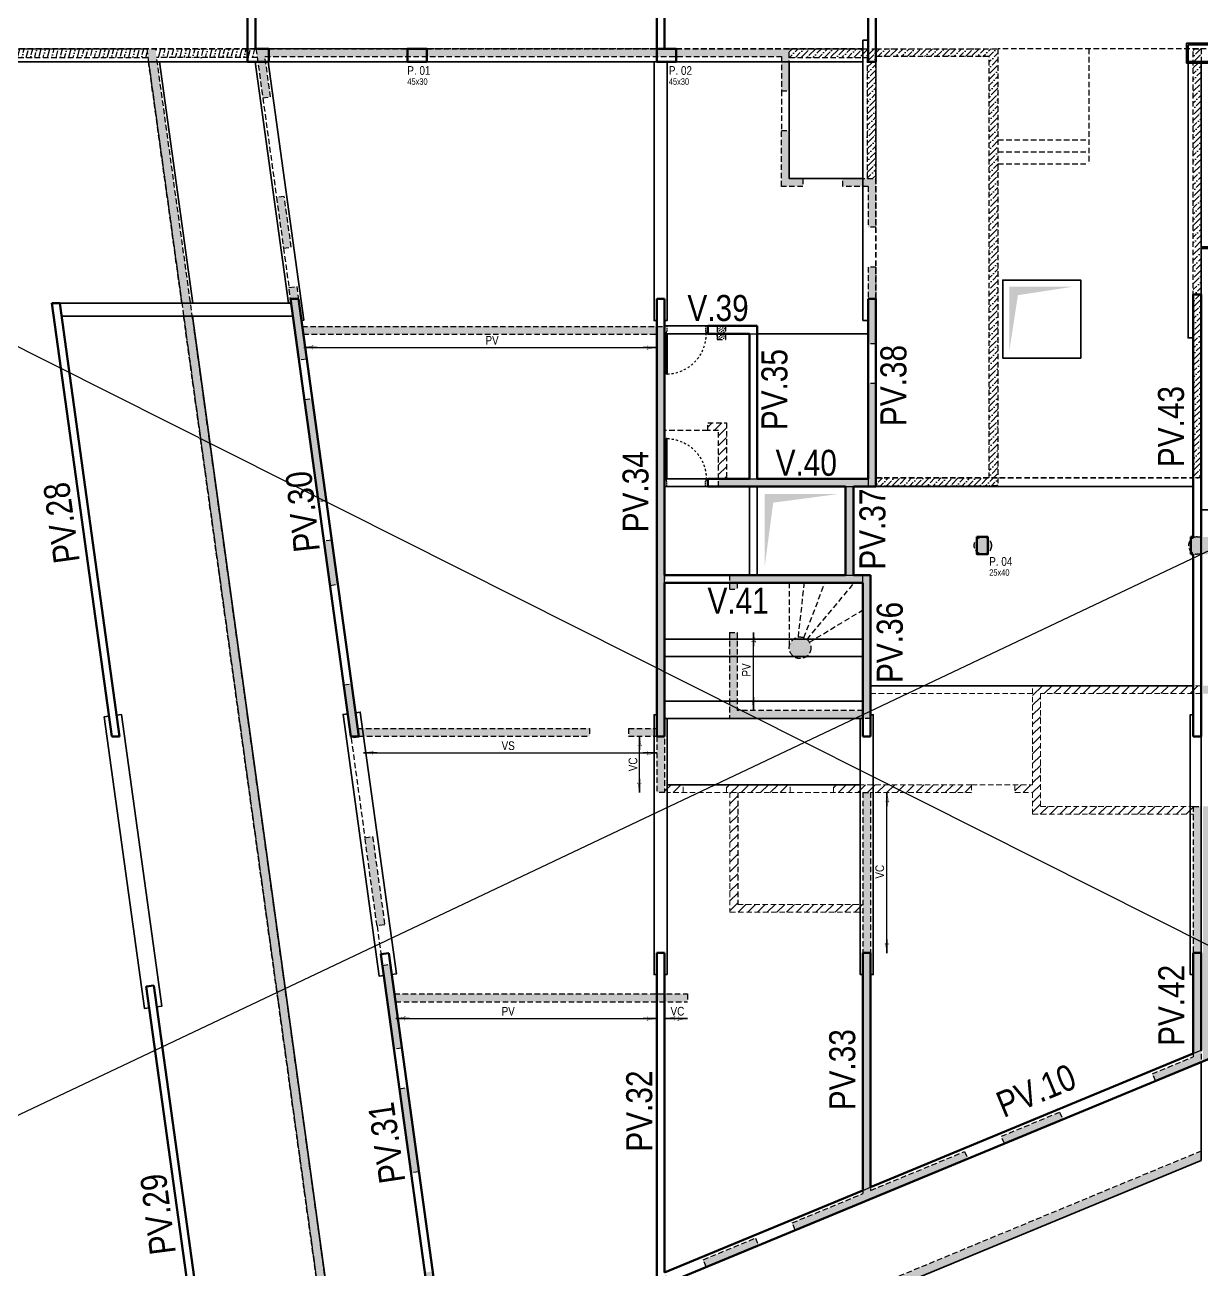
# Model space of a CAD drawing. Extents: x -10329 to 23244, y -15032 to -6928.
# Drawn here: x -4611 to -1895, y -11726 to -8854 of the extents above; entities that cross this region are included whole.
import ezdxf
from ezdxf.enums import TextEntityAlignment as Align

# ---------------------------------------------------------------- set-up
doc = ezdxf.new("R2010")
doc.units = 0
for name, pattern in [('CACHE2', [4.7625, 3.175, -1.5875]), ('CACHEX2', [19.05, 12.7, -6.35]), ('CT-CACHE(x1)', [0.1, 0.05, -0.05])]:
    doc.linetypes.add(name, pattern=pattern)
doc.layers.get('Defpoints').update_dxf_attribs({"color": 53})
for name, color, linetype in [('PYC - Portes', 101, 'CACHE2'), ('PYC_Charges', 3, 'Continuous'), ('PYC_HOZ_BET_VU', 252, 'Continuous'), ('PYC_Linteaux béton', 151, 'Continuous'), ('PYC_Poteaux', 1, 'Continuous')]:
    doc.layers.add(name, color=color, linetype=linetype)
for name, color, linetype, lineweight in [('PYC_Béton vu', 60, 'Continuous', 35), ('PYC_Impact niveau supérieur', 251, 'CACHEX2', 25), ('PYC_Ombrage trémie', 7, 'Continuous', 18), ('PYC_Poteaux - Repère', 233, 'Continuous', 35), ('PYC_Poutres', 102, 'Continuous', 35), ('PYC_Voiles béton armé', 6, 'Continuous', 50), ('PYC_Voiles béton armé - Repère', 233, 'Continuous', 35)]:
    doc.layers.add(name, color=color, linetype=linetype, lineweight=lineweight)
doc.styles.add('EPAIS', font='TAHOMA.TTF')
doc.styles.add('PYC_Texte_Reperage', font='ARIALN.TTF')
doc.styles.add('PYC_Texte_Section', font='ARIALN.TTF')
doc.styles.get("Standard").update_dxf_attribs({"font": 'ARIAL.TTF'})
doc.linetypes.add('RBx0.50', pattern='A,0.25,-0.025,["V",Standard,S=0.05,R=0,X=-0.025,Y=-0.05],-0.05,["V",Standard,S=0.05,R=180,X=0.025,Y=0.05],-0.025', length=0.35)
doc.dimstyles.new('REPERAGE VOILES', dxfattribs={"dimscale": 0.75, "dimtxt": 0.25, "dimasz": 0.06, "dimexe": 0.1, "dimexo": 0.05, "dimgap": 0.05, "dimtad": 1, "dimdec": 1, "dimlfac": 100, "dimrnd": 0.5, "dimzin": 12, "dimdsep": 46, "dimtxsty": 'EPAIS', "dimblk": 'repere', "dimcen": 0.09, "dimse1": 1, "dimse2": 1, "dimclrd": 256, "dimclre": 256, "dimclrt": 256, "dimadec": 0, "dimazin": 0, "dimtfac": 1, "dimtdec": 1, "dimtmove": 1, "dimatfit": 0, "dimldrblk": 'repere', "dimfxl": 1, "dimtolj": 1, "dimtzin": 0, "dimarcsym": 0})
pattern_1 = [(45, (-4032.7195, -8917.559), (5.051394, 18.52178), [23.8125, -4.7625, 0, -4.7625])]
pattern_2 = [(75, (-4032.7195, -8917.559), (-4.886254, 18.566028), [23.8125, -4.7625, 0, -4.7625])]
pattern_3 = [(45, (-4032.72, -8917.559), (-11.22532, 11.22532), [])]
pattern_4 = [(43, (-2717.7195, -9921.5586), (-1.506481, 5.1070806), [0, -4.7625])]

# ---------------------------------------------------------------- blocks, each defined once
blk = doc.blocks.new('*U41')
at = {"color": 0, "linetype": 'Continuous', "lineweight": 25}
blk.add_solid([(15, -185), (15, -15), (35, -35), (185, -15)], dxfattribs=at)
blk = doc.blocks.new('porte_20x90')
for p, q in [((0.02, 1), (0.2, 1)), ((0.02, 0), (0.2, 0))]:
    blk.add_line(p, q)
at = {"ltscale": 0.01}
for points in [[(0.2, 0.965), (0.2, 1), (0.02, 1), (0.02, 0.95), (0.165, 0.95), (0.165, 0.965), (0.2, 0.965)], [(0.2, 0.035), (0.2, 0), (0.02, 0), (0.02, 0.05), (0.165, 0.05), (0.165, 0.035), (0.2, 0.035)]]:
    blk.add_lwpolyline(points, dxfattribs=at)
blk.add_lwpolyline([(0.2, 0.065), (1.13, 0.065), (1.13, 0.035), (0.2, 0.035)], close=True)
at = {"linetype": 'CT-CACHE(x1)'}
blk.add_arc((0.2, 0.035), 0.93, 1.8486, 90, dxfattribs=at)
blk = doc.blocks.new('repere')
blk.add_lwpolyline([(0, 0), (-6.94, 0)])
blk.add_lwpolyline([(0, 0, 0, 0.2, 0), (-5.14, -0.93, 0, 0, 0)], format="xyseb")
at = {"const_width": 0.2}
blk.add_lwpolyline([(-4.62, -1.23), (-4.62, 1.09)], dxfattribs=at)
blk = doc.blocks.new('*D44')
at = {"layer": 'Defpoints', "color": 0, "transparency": 16777216}
for p in [(-3966.7, -9560.6), (-3151.7, -9560.6), (-3151.7, -9598.3)]:
    blk.add_point(p, dxfattribs=at)
at = {"layer": 'PYC_Voiles béton armé - Repère', "lineweight": -2, "transparency": 16777216}
blk.add_line((-3962.2, -9598.3), (-3156.2, -9598.3), dxfattribs=at)
at = {"layer": 'PYC_Voiles béton armé - Repère', "lineweight": -2, "transparency": 16777216, "xscale": 4.5, "yscale": 4.5, "zscale": 4.5, "rotation": 180}
blk.add_blockref('repere', (-3966.7, -9598.3), dxfattribs=at)
at = {"layer": 'PYC_Voiles béton armé - Repère', "lineweight": -2, "transparency": 16777216, "xscale": 4.5, "yscale": 4.5, "zscale": 4.5}
blk.add_blockref('repere', (-3151.7, -9598.3), dxfattribs=at)
at = {"layer": 'PYC_Voiles béton armé - Repère', "transparency": 16777216, "insert": (-3559.2, -9598.3), "char_height": 0.075, "attachment_point": 5, "style": 'EPAIS'}
blk.add_mtext('\\A1;PV', dxfattribs=at)
blk = doc.blocks.new('*D46')
at = {"layer": 'Defpoints', "color": 0, "transparency": 16777216}
for p in [(-3828.5, -10496.6), (-3151.7, -10496.6), (-3151.7, -10534.3)]:
    blk.add_point(p, dxfattribs=at)
at = {"layer": 'PYC_Voiles béton armé - Repère', "lineweight": -2, "transparency": 16777216}
blk.add_line((-3824, -10534.3), (-3156.2, -10534.3), dxfattribs=at)
at = {"layer": 'PYC_Voiles béton armé - Repère', "lineweight": -2, "transparency": 16777216, "xscale": 4.5, "yscale": 4.5, "zscale": 4.5, "rotation": 180}
blk.add_blockref('repere', (-3828.5, -10534.3), dxfattribs=at)
at = {"layer": 'PYC_Voiles béton armé - Repère', "lineweight": -2, "transparency": 16777216, "xscale": 4.5, "yscale": 4.5, "zscale": 4.5}
blk.add_blockref('repere', (-3151.7, -10534.3), dxfattribs=at)
at = {"layer": 'PYC_Voiles béton armé - Repère', "transparency": 16777216, "insert": (-3490.1, -10534.2), "char_height": 0.075, "attachment_point": 5, "style": 'EPAIS'}
blk.add_mtext('\\A1;PV', dxfattribs=at)
blk = doc.blocks.new('*D47')
at = {"layer": 'Defpoints', "color": 0, "transparency": 16777216}
for p in [(-3754, -11109.6), (-3151.7, -11109.6), (-3151.7, -11147.3)]:
    blk.add_point(p, dxfattribs=at)
at = {"layer": 'PYC_Voiles béton armé - Repère', "lineweight": -2, "transparency": 16777216}
blk.add_line((-3749.5, -11147.3), (-3156.2, -11147.3), dxfattribs=at)
at = {"layer": 'PYC_Voiles béton armé - Repère', "lineweight": -2, "transparency": 16777216, "xscale": 4.5, "yscale": 4.5, "zscale": 4.5, "rotation": 180}
blk.add_blockref('repere', (-3754, -11147.3), dxfattribs=at)
at = {"layer": 'PYC_Voiles béton armé - Repère', "lineweight": -2, "transparency": 16777216, "xscale": 4.5, "yscale": 4.5, "zscale": 4.5}
blk.add_blockref('repere', (-3151.7, -11147.3), dxfattribs=at)
at = {"layer": 'PYC_Voiles béton armé - Repère', "transparency": 16777216, "insert": (-3452.8, -11147.2), "char_height": 0.075, "attachment_point": 5, "style": 'EPAIS'}
blk.add_mtext('\\A1;PV', dxfattribs=at)
blk = doc.blocks.new('*D51')
at = {"layer": 'Defpoints', "color": 0, "transparency": 16777216}
for p in [(-3131.7, -11109.6), (-3080.7, -11109.6), (-3080.7, -11147.3)]:
    blk.add_point(p, dxfattribs=at)
at = {"layer": 'PYC_Voiles béton armé - Repère', "lineweight": -2, "transparency": 16777216}
blk.add_line((-3127.2, -11147.3), (-3085.2, -11147.3), dxfattribs=at)
at = {"layer": 'PYC_Voiles béton armé - Repère', "lineweight": -2, "transparency": 16777216, "xscale": 4.5, "yscale": 4.5, "zscale": 4.5, "rotation": 180}
blk.add_blockref('repere', (-3131.7, -11147.3), dxfattribs=at)
at = {"layer": 'PYC_Voiles béton armé - Repère', "lineweight": -2, "transparency": 16777216, "xscale": 4.5, "yscale": 4.5, "zscale": 4.5}
blk.add_blockref('repere', (-3080.7, -11147.3), dxfattribs=at)
at = {"layer": 'PYC_Voiles béton armé - Repère', "transparency": 16777216, "insert": (-3106.2, -11147.2), "char_height": 0.075, "attachment_point": 5, "style": 'EPAIS'}
blk.add_mtext('\\A1;PV', dxfattribs=at)
blk = doc.blocks.new('*D52')
at = {"layer": 'Defpoints', "color": 0, "transparency": 16777216}
for p in [(-2965.7, -10256.6), (-2928, -10256.6), (-2965.7, -10436.6)]:
    blk.add_point(p, dxfattribs=at)
at = {"layer": 'PYC_Voiles béton armé - Repère', "lineweight": -2, "transparency": 16777216}
blk.add_line((-2928, -10432.1), (-2928, -10261.1), dxfattribs=at)
at = {"layer": 'PYC_Voiles béton armé - Repère', "lineweight": -2, "transparency": 16777216, "xscale": 4.5, "yscale": 4.5, "zscale": 4.5}
for p, rotation in [((-2928, -10256.6), 90), ((-2928, -10436.6), 270)]:
    blk.add_blockref('repere', p, dxfattribs=dict(at, rotation=rotation))
at = {"layer": 'PYC_Voiles béton armé - Repère', "transparency": 16777216, "insert": (-2928, -10346.6), "char_height": 0.075, "attachment_point": 5, "rotation": 90, "style": 'EPAIS'}
blk.add_mtext('\\A1;PV', dxfattribs=at)
blk = doc.blocks.new('*U43')
at = {"color": 0, "linetype": 'Continuous', "lineweight": 25}
blk.add_solid([(15, -165), (15, -15), (35, -35), (165, -15)], dxfattribs=at)
blk = doc.blocks.new('*D54')
at = {"layer": 'Defpoints', "color": 0, "transparency": 16777216}
for p in [(-2657.7, -10625.6), (-2620, -10625.6), (-2657.7, -10996.1)]:
    blk.add_point(p, dxfattribs=at)
at = {"layer": 'PYC_Voiles béton armé - Repère', "lineweight": -2, "transparency": 16777216}
blk.add_line((-2620, -10991.6), (-2620, -10630.1), dxfattribs=at)
at = {"layer": 'PYC_Voiles béton armé - Repère', "lineweight": -2, "transparency": 16777216, "xscale": 4.5, "yscale": 4.5, "zscale": 4.5}
for p, rotation in [((-2620, -10625.6), 90), ((-2620, -10996.1), 270)]:
    blk.add_blockref('repere', p, dxfattribs=dict(at, rotation=rotation))
at = {"layer": 'PYC_Voiles béton armé - Repère', "transparency": 16777216, "insert": (-2620, -10810.8), "char_height": 0.075, "attachment_point": 5, "rotation": 90, "style": 'EPAIS'}
blk.add_mtext('\\A1;PV', dxfattribs=at)
blk = doc.blocks.new('*D55')
at = {"layer": 'Defpoints', "color": 0, "transparency": 16777216}
for p in [(-3191.4, -10496.1), (-3151.7, -10496.1), (-3151.7, -10625.6)]:
    blk.add_point(p, dxfattribs=at)
at = {"layer": 'PYC_Voiles béton armé - Repère', "lineweight": -2, "transparency": 16777216}
blk.add_line((-3191.4, -10621.1), (-3191.4, -10500.6), dxfattribs=at)
at = {"layer": 'PYC_Voiles béton armé - Repère', "lineweight": -2, "transparency": 16777216, "xscale": 4.5, "yscale": 4.5, "zscale": 4.5}
for p, rotation in [((-3191.4, -10496.1), 90), ((-3191.4, -10625.6), 270)]:
    blk.add_blockref('repere', p, dxfattribs=dict(at, rotation=rotation))
at = {"layer": 'PYC_Voiles béton armé - Repère', "transparency": 16777216, "insert": (-3191.5, -10560.8), "char_height": 0.075, "attachment_point": 5, "rotation": 90, "style": 'EPAIS'}
blk.add_mtext('\\A1;PV', dxfattribs=at)

msp = doc.modelspace()

# ---------------------------------------------------------------- hatches: boundary and pattern name
at = {"layer": 'PYC_Impact niveau supérieur'}
h = msp.add_hatch(dxfattribs=at)
h.set_pattern_fill('DOTS', color=256, scale=3, angle=43, style=0)
h.set_pattern_definition(pattern_4)
h.paths.add_polyline_path([(-3669.189, -11730.968), (-3687.02, -11733.43), (-3653.567, -11975.784), (-3551.006, -11933.332), (-3557.89, -11916.7), (-3638.923, -11950.241)])
h.paths.add_polyline_path([(-3122.281, -11755.875), (-3129.165, -11739.244), (-3343.528, -11827.972), (-3336.644, -11844.604)])
h.paths.add_polyline_path([(-3727.712, -11306.988), (-3745.543, -11309.45), (-3718.743, -11503.609), (-3700.912, -11501.147)])
h.paths.add_polyline_path([(-3080.72, -11090.559), (-3757.725, -11090.559), (-3767.024, -11022.189), (-3784.855, -11024.65), (-3758.123, -11218.314), (-3740.292, -11215.853), (-3754.964, -11108.559), (-3080.72, -11108.559)])
h.paths.add_polyline_path([(-3807.703, -10727.483), (-3825.534, -10729.944), (-3797.435, -10933.514), (-3779.604, -10931.053)])
h.paths.add_polyline_path([(-3306.72, -10477.559), (-3842.339, -10477.559), (-3856.381, -10374.827), (-3874.212, -10377.288), (-3857.257, -10500.123), (-3839.426, -10497.662), (-3839.578, -10495.559), (-3306.72, -10495.559)], flags=17)
h.paths.add_polyline_path([(-3902.188, -10042.973), (-3920.019, -10045.434), (-3905.935, -10147.467), (-3888.104, -10145.006)], flags=16)
h.paths.add_polyline_path([(-3947.311, -9716.073), (-3965.142, -9718.534), (-3932.598, -9954.299), (-3914.767, -9951.837)], flags=17)
h.paths.add_polyline_path([(-2845.72, -8908.559), (-4076.945, -8908.559), (-4061.267, -9022.137), (-4043.436, -9019.676), (-4056.289, -8926.559), (-2863.72, -8926.559), (-2863.72, -9005.559), (-2845.72, -9005.559)])
h.paths.add_polyline_path([(-4011.713, -9249.497), (-4029.544, -9251.958), (-4013.409, -9368.85), (-3995.578, -9366.388)])
h.paths.add_polyline_path([(-2814.22, -9208.559), (-2845.72, -9208.559), (-2845.72, -9097.559), (-2863.72, -9097.559), (-2863.72, -9226.559), (-2814.22, -9226.559)])
h.paths.add_polyline_path([(-2645.72, -9208.559), (-2722.22, -9208.559), (-2722.22, -9226.559), (-2663.72, -9226.559), (-2663.72, -9320.559), (-2645.72, -9320.559)])
h.paths.add_polyline_path([(-2645.72, -9412.559), (-2663.72, -9412.559), (-2663.72, -9589.559), (-2645.72, -9589.559)])
edge = h.paths.add_edge_path()
edge.add_arc((-2398.72, -10055.559), 20, 0, 360)
edge = h.paths.add_edge_path(flags=17)
edge.add_arc((-2820.72, -10291.559), 25, 0, 360)
h.paths.add_polyline_path([(-2916.696, -11670.78), (-2923.58, -11654.149), (-3044.159, -11704.058), (-3037.275, -11720.69)])
h.paths.add_polyline_path([(-2214.474, -11380.119), (-2221.358, -11363.488), (-2355.797, -11419.134), (-2348.913, -11435.766)])
h.paths.add_polyline_path([(-1872.72, -10657.559), (-1890.72, -10657.559), (-1890.72, -11246.112), (-1786.591, -11203.011), (-1793.475, -11186.38), (-1872.72, -11219.18)])
h.paths.add_polyline_path([(-1371.725, -11031.292), (-1378.609, -11014.66), (-1579.112, -11097.652), (-1572.228, -11114.283)])
h.paths.add_polyline_path([(-1609.72, -10379.059), (-1890.72, -10379.059), (-1890.72, -10397.059), (-1609.72, -10397.059)])
edge = h.paths.add_edge_path()
edge.add_line((-1894.72, -10035.559), (-1903.72, -10035.559))
edge.add_arc((-1903.72, -10055.559), 20, 90, 270)
edge.add_line((-1903.72, -10075.559), (-1894.72, -10075.559))
edge.add_line((-1894.72, -10075.559), (-1894.72, -10035.559))
edge = h.paths.add_edge_path()
edge.add_line((-1881.72, -10035.559), (-1890.72, -10035.559))
edge.add_line((-1890.72, -10035.559), (-1890.72, -10075.559))
edge.add_line((-1890.72, -10075.559), (-1881.72, -10075.559))
edge.add_arc((-1881.72, -10055.559), 20, 270, 450)
edge = h.paths.add_edge_path()
edge.add_arc((-1606.72, -10055.559), 20, 0, 360)
edge = h.paths.add_edge_path(flags=17)
edge.add_arc((-1037.72, -10010.559), 25, 0, 360)
h.paths.add_polyline_path([(-562.72, -9387.559), (38.28, -9387.559), (38.28, -9460.559), (56.28, -9460.559), (56.28, -9369.559), (-585.72, -9369.559), (-585.72, -9387.559), (-580.72, -9387.559), (-580.72, -9847.559), (-594.72, -9847.559), (-594.72, -9865.559), (-580.72, -9865.559), (-580.72, -10013.059), (-562.72, -10013.059)])
h.paths.add_polyline_path([(-594.661, -10709.652), (-601.545, -10693.02), (-728.592, -10745.607), (-721.708, -10762.239)], flags=17)
h.paths.add_polyline_path([(-320.702, -10596.256), (-327.586, -10579.624), (-516.539, -10657.835), (-509.655, -10674.467)])
h.paths.add_polyline_path([(56.28, -10440.217), (56.28, -10361.059), (38.28, -10361.059), (38.28, -10428.186), (-113.223, -10490.896), (-106.339, -10507.528)])
h.paths.add_polyline_path([(56.28, -10112.059), (38.28, -10112.059), (38.28, -10269.059), (56.28, -10269.059)])
h.paths.add_polyline_path([(56.28, -9812.559), (38.28, -9812.559), (38.28, -10020.059), (56.28, -10020.059)])
h.paths.add_polyline_path([(56.28, -9552.559), (38.28, -9552.559), (38.28, -9720.559), (56.28, -9720.559)], flags=17)
edge = h.paths.add_edge_path()
edge.add_arc((47.28, -8917.559), 20, 0, 360)
edge = h.paths.add_edge_path()
edge.add_arc((-572.72, -8917.559), 20, 0, 360)
edge = h.paths.add_edge_path()
edge.add_arc((-1216.72, -8917.559), 20, 0, 360)
h.paths.add_polyline_path([(-3133.72, -10625.559), (-3133.72, -9549.559), (-3970.433, -9549.559), (-3982.999, -9457.524), (-4000.83, -9459.985), (-3977.721, -9627.398), (-3959.89, -9624.937), (-3967.672, -9567.559), (-3151.72, -9567.559), (-3151.72, -10477.559), (-3216.72, -10477.559), (-3216.72, -10495.559), (-3151.72, -10495.559), (-3151.72, -10625.559)])
h.paths.add_polyline_path([(-1912.72, -10657.559), (-1912.72, -11235.737), (-2006.995, -11274.759), (-2000.111, -11291.391), (-1894.72, -11247.768), (-1894.72, -10657.559)])
h.paths.add_polyline_path([(-2657.72, -10625.559), (-2675.72, -10625.559), (-2675.72, -11551.555), (-2838.574, -11618.964), (-2831.69, -11635.595), (-2433.918, -11470.951), (-2440.802, -11454.319), (-2657.72, -11544.105)])
h.paths.add_polyline_path([(-874.72, -10173.559), (-874.72, -9865.559), (-694.72, -9865.559), (-694.72, -9847.559), (-1182.72, -9847.559), (-1182.72, -9387.559), (-735.72, -9387.559), (-735.72, -9369.559), (-1427.72, -9369.559), (-1427.72, -9751.559), (-1409.72, -9751.559), (-1409.72, -9387.559), (-1200.72, -9387.559), (-1200.72, -9908.559), (-1409.72, -9908.559), (-1409.72, -9850.559), (-1427.72, -9850.559), (-1427.72, -9926.559), (-1200.72, -9926.559), (-1200.72, -10173.559), (-1002.72, -10173.559), (-1002.72, -10155.559), (-1182.72, -10155.559), (-1182.72, -9865.559), (-892.72, -9865.559), (-892.72, -10155.559), (-902.72, -10155.559), (-902.72, -10173.559)])
h.paths.add_polyline_path([(-1182.72, -10706.559), (-1182.72, -10379.059), (-1509.72, -10379.059), (-1509.72, -10397.059), (-1200.72, -10397.059), (-1200.72, -10724.559), (-980.72, -10724.559), (-980.72, -10849.967), (-1293.604, -10979.475), (-1286.719, -10996.106), (-806.714, -10797.424), (-813.598, -10780.793), (-962.72, -10842.516), (-962.72, -10360.903), (-581.029, -10203.121), (-580.72, -10273.559), (-562.72, -10273.559), (-562.72, -10113.059), (-580.72, -10113.059), (-580.41, -10182.97), (-980.72, -10348.872), (-980.72, -10706.559)])
h.paths.add_polyline_path([(-3008.72, -9919.559), (-2715.72, -9919.559), (-2715.72, -10123.559), (-2983.72, -10123.559), (-2983.72, -10156.559), (-2965.72, -10156.559), (-2965.72, -10141.559), (-2675.72, -10141.559), (-2675.72, -10436.559), (-2965.72, -10436.559), (-2965.72, -10256.559), (-2983.72, -10256.559), (-2983.72, -10454.559), (-2657.72, -10454.559), (-2657.72, -10123.559), (-2697.72, -10123.559), (-2697.72, -9919.559), (-2645.72, -9919.559), (-2645.72, -9681.559), (-2663.72, -9681.559), (-2663.72, -9901.559), (-3008.72, -9901.559)])
h = msp.add_hatch(dxfattribs=at)
h.set_pattern_fill('ANSI36', color=256, scale=3, angle=30, style=0)
h.set_pattern_definition(pattern_2)
h.paths.add_polyline_path([(-4329.315, -8908.559), (-4673.89, -8908.559), (-5108.959, -9496.059), (-5084.072, -9496.059), (-4663.814, -8928.559), (-4326.554, -8928.559)])
h = msp.add_hatch(dxfattribs=at)
h.set_pattern_fill('ANSI36', color=256, scale=3, angle=30, style=0)
h.set_pattern_definition(pattern_2)
h.paths.add_polyline_path([(-4309.125, -8908.559), (-4329.315, -8908.559), (-3895.831, -12049.003), (-3876.733, -12041.098)])
h = msp.add_hatch(dxfattribs=at)
h.set_pattern_fill('ANSI36', color=256, scale=3, angle=30, style=0)
h.set_pattern_definition(pattern_2)
h.paths.add_polyline_path([(-4076.945, -8908.559), (-4309.125, -8908.559), (-4306.365, -8928.559), (-4074.184, -8928.559)])
h = msp.add_hatch(dxfattribs=at)
h.set_pattern_fill('ANSI36', color=256, scale=3, style=0)
h.set_pattern_definition(pattern_1)
h.paths.add_polyline_path([(-2645.72, -8908.559), (-2845.72, -8908.559), (-2845.72, -8928.559), (-2665.72, -8928.559), (-2665.72, -9208.559), (-2645.72, -9208.559)])
h = msp.add_hatch(dxfattribs=at)
h.set_pattern_fill('ANSI36', color=256, scale=3, style=0)
h.set_pattern_definition(pattern_1)
h.paths.add_polyline_path([(-2363.72, -8908.559), (-2645.72, -8908.559), (-2645.72, -8926.559), (-2383.72, -8926.559), (-2383.72, -9917.559), (-2363.72, -9917.559), (-2363.72, -9193.559)])
h = msp.add_hatch(dxfattribs=at)
h.set_pattern_fill('ANSI36', color=256, scale=3, style=0)
h.set_pattern_definition(pattern_1)
h.paths.add_polyline_path([(-1894.72, -9899.559), (-1912.72, -9899.559), (-1912.72, -8908.559), (-1894.72, -8908.559)])
h = msp.add_hatch(dxfattribs=at)
h.set_pattern_fill('DOTS', color=256, scale=3, angle=43, style=0)
h.set_pattern_definition(pattern_4)
h.paths.add_polyline_path([(-2992.22, -9548.559), (-3012.22, -9548.559), (-3012.22, -9578.559), (-2992.22, -9578.559)])
h = msp.add_hatch(dxfattribs=at)
h.set_pattern_fill('ANSI31', color=256, scale=5, style=0)
h.set_pattern_definition(pattern_3)
h.paths.add_polyline_path([(-2990.72, -9772.059), (-3033.72, -9772.059), (-3033.72, -9790.059), (-3008.72, -9790.059), (-3008.72, -9901.559), (-2990.72, -9901.559)])
h = msp.add_hatch(dxfattribs=at)
h.set_pattern_fill('ANSI36', color=256, scale=3, style=0)
h.set_pattern_definition(pattern_1)
h.paths.add_polyline_path([(-2383.72, -9899.559), (-2645.72, -9899.559), (-2645.72, -9917.559), (-2383.72, -9917.559)])
h = msp.add_hatch(dxfattribs=at)
h.set_pattern_fill('ANSI31', color=256, scale=5, style=0)
h.set_pattern_definition(pattern_3)
h.paths.add_polyline_path([(-2002.563, -10856.88), (-2002.563, -10699.097), (-2022.229, -10699.097), (-2022.229, -10856.88)], flags=24)
h.paths.add_polyline_path([(-1912.72, -10675.559), (-1912.72, -10657.559), (-2265.72, -10657.559), (-2265.72, -10397.059), (-1894.72, -10397.059), (-1894.72, -10379.059), (-2283.72, -10379.059), (-2283.72, -10607.559), (-2324.72, -10607.559), (-2324.72, -10625.559), (-2283.72, -10625.559), (-2283.72, -10675.559)])
h = msp.add_hatch(dxfattribs=at)
h.set_pattern_fill('ANSI31', color=256, scale=5, style=0)
h.set_pattern_definition(pattern_3)
h.paths.add_polyline_path([(-3090.72, -10607.559), (-3104.773, -10607.559, -0.20098098), (-3107.914, -10620.04, -0.11004444), (-3102.869, -10625.559), (-3090.72, -10625.559)])
h.paths.add_polyline_path([(-3104.773, -10607.559), (-3133.72, -10607.559), (-3133.72, -10625.559), (-3102.869, -10625.559, 0.11004444), (-3107.914, -10620.04, 0.20098098)])
h = msp.add_hatch(dxfattribs=at)
h.set_pattern_fill('ANSI31', color=256, scale=5, style=0)
h.set_pattern_definition(pattern_3)
h.paths.add_polyline_path([(-2843.72, -10607.559), (-2990.72, -10607.559), (-2990.72, -10625.559), (-2982.72, -10625.559), (-2982.72, -10902.059), (-2675.72, -10902.059), (-2675.72, -10884.059), (-2964.72, -10884.059), (-2964.72, -10625.559), (-2843.72, -10625.559)])
h = msp.add_hatch(dxfattribs=at)
h.set_pattern_fill('ANSI31', color=256, scale=5, style=0)
h.set_pattern_definition(pattern_3)
h.paths.add_polyline_path([(-2424.72, -10607.559), (-2743.72, -10607.559), (-2743.72, -10625.559), (-2675.72, -10625.559), (-2657.72, -10625.559), (-2424.72, -10625.559)])
h = msp.add_hatch(dxfattribs=at)
h.set_pattern_fill('ANSI36', color=256, scale=3, angle=30, style=0)
h.set_pattern_definition(pattern_2)
h.paths.add_polyline_path([(-1894.72, -11475.046), (-1894.72, -11453.4), (-3846.35, -12261.212), (-3876.733, -12041.098), (-3895.831, -12049.003), (-3862.622, -12289.593)])

# ---------------------------------------------------------------- linework, layer by layer
at = {"color": 1}
for points in [[(-10328.724, -14072.899), (4130.259, -7219.282)], [(4276.309, -14072.899), (-9355.055, -7219.282)]]:
    msp.add_lwpolyline(points, dxfattribs=at)
at = {"layer": 'PYC_Béton vu'}
for p, q in [((-1869.72, -8895.559), (-1928.72, -8895.559)), ((-1928.72, -8895.559), (-1928.72, -8942.059)), ((-1928.72, -8942.059), (-1869.72, -8942.059)), ((-1869.72, -9365.559), (-1894.72, -9365.559)), ((-1869.72, -9369.559), (-1894.72, -9369.559)), ((-2919.72, -9566.559), (-2663.72, -9566.559))]:
    msp.add_line(p, q, dxfattribs=at)
for points in [[(-2845.72, -8938.559), (-2845.72, -9208.559), (-2675.72, -9208.559)], [(-1894.72, -9973.059), (-1869.72, -9973.059), (-1869.72, -9369.559)], [(-1912.72, -10379.059), (-2657.72, -10379.059)], [(-2681.72, -10607.559), (-3127.72, -10607.559)], [(-3892.298, -12074.598), (-3862.622, -12289.593), (-1894.72, -11475.046), (-1894.72, -11247.768)]]:
    msp.add_lwpolyline(points, dxfattribs=at)
msp.add_lwpolyline([(-2172.72, -9622.559), (-2352.72, -9622.559), (-2352.72, -9442.559), (-2172.72, -9442.559)], close=True, dxfattribs=at)
at = {"layer": 'PYC_Charges', "color": 3, "linetype": 'CACHEX2', "lineweight": 15}
for points in [[(-1894.72, -10379.059), (-2283.72, -10379.059)], [(-1894.72, -10397.059), (-1894.72, -10379.059)], [(-2843.72, -10607.559), (-2990.72, -10607.559)]]:
    msp.add_lwpolyline(points, dxfattribs=at)
at = {"layer": 'PYC_HOZ_BET_VU', "linetype": 'RBx0.50', "ltscale": 50}
for p, q in [((-4096.22, -8908.559), (-4076.945, -8908.559)), ((-3133.72, -9566.559), (-3133.72, -9548.559)), ((-3133.72, -9919.559), (-3133.72, -9901.559)), ((-3133.72, -10141.559), (-3133.72, -10123.559)), ((-1912.72, -11228.161), (-1894.76, -11220.727)), ((-2675.72, -11543.979), (-2657.72, -11536.529))]:
    msp.add_line(p, q, dxfattribs=at)
for points in [[(-2937.72, -9566.559), (-2919.72, -9566.559)], [(-2937.72, -9901.559), (-2919.72, -9901.559)], [(-2663.72, -9901.559), (-2663.72, -9919.559)], [(-2715.72, -9919.559), (-2697.72, -9919.559)], [(-2715.72, -10123.559), (-2697.72, -10123.559)], [(-2675.72, -10141.559), (-2675.72, -10123.559)]]:
    msp.add_lwpolyline(points, dxfattribs=at)
at = {"layer": 'PYC_Impact niveau supérieur'}
for p, q in [((-4076.945, -8908.559), (-4329.315, -8908.559)), ((-4329.315, -8908.559), (-3895.831, -12049.003)), ((-4074.184, -8928.559), (-4306.365, -8928.559)), ((-3876.733, -12041.098), (-4306.365, -8928.559)), ((-1844.72, -8908.559), (-2363.72, -8908.559)), ((-2153.72, -8908.559), (-2153.72, -9174.559)), ((-2363.72, -9118.559), (-2153.72, -9118.559)), ((-2363.72, -9146.559), (-2153.72, -9146.559)), ((-2363.72, -9174.559), (-2153.72, -9174.559)), ((-2845.72, -10141.559), (-2845.72, -10291.559)), ((-2824.655, -10266.87), (-2810.563, -10141.559)), ((-2811.807, -10268.201), (-2763.358, -10141.559)), ((-2804.676, -10272.386), (-2695.176, -10141.559)), ((-2799.299, -10278.668), (-2676.72, -10204.788)), ((-2675.72, -10625.559), (-2657.72, -10625.559))]:
    msp.add_line(p, q, dxfattribs=at)
at = {"layer": 'PYC_Impact niveau supérieur', "linetype": 'CACHEX2', "lineweight": 15}
for p, q in [((-2283.72, -10607.559), (-2283.72, -10379.059)), ((-2424.72, -10607.559), (-2283.72, -10607.559))]:
    msp.add_line(p, q, dxfattribs=at)
at = {"layer": 'PYC_Impact niveau supérieur'}
for points in [[(-5108.959, -9496.059), (-4673.89, -8908.559), (-4329.315, -8908.559)], [(-5084.072, -9496.059), (-4663.814, -8928.559), (-4326.554, -8928.559)], [(-2845.72, -8908.559), (-2645.72, -8908.559), (-2645.72, -9208.559)], [(-2845.72, -8928.559), (-2665.72, -8928.559), (-2665.72, -9208.559)], [(-2383.72, -9899.559), (-2383.72, -8926.559), (-2645.72, -8926.559), (-2645.72, -8908.559), (-2363.72, -8908.559), (-2363.72, -9193.559)], [(-2863.72, -9005.559), (-2863.72, -9097.559)], [(-2845.72, -9005.559), (-2845.72, -9097.559)], [(-4061.267, -9022.137), (-4029.544, -9251.958)], [(-2814.22, -9208.559), (-2722.22, -9208.559)], [(-2663.72, -9226.559), (-2722.22, -9226.559), (-2722.22, -9208.559), (-2645.72, -9208.559)], [(-2645.72, -9208.559), (-2645.72, -9320.559)], [(-2363.72, -9193.559), (-2363.72, -9917.559), (-2383.72, -9917.559)], [(-2663.72, -9226.559), (-2663.72, -9320.559)], [(-2645.72, -9320.559), (-2663.72, -9320.559)], [(-4013.409, -9368.85), (-4000.83, -9459.985)], [(-2663.72, -9412.559), (-2663.72, -9589.559)], [(-2645.72, -9412.559), (-2663.72, -9412.559)], [(-2645.72, -9412.559), (-2645.72, -9589.559)], [(-3967.672, -9568.559), (-3959.89, -9624.937), (-3977.721, -9627.398), (-4000.83, -9459.985), (-3982.999, -9457.524), (-3970.433, -9548.559)], [(-3970.433, -9549.559), (-3133.72, -9549.559)], [(-3133.72, -9549.559), (-3133.72, -10625.559)], [(-3967.672, -9567.559), (-3151.72, -9567.559)], [(-3151.72, -9568.559), (-3151.72, -10477.559)], [(-2645.72, -9589.559), (-2663.72, -9589.559)], [(-2663.72, -9681.559), (-2663.72, -9901.559)], [(-2645.72, -9681.559), (-2663.72, -9681.559)], [(-2645.72, -9681.559), (-2645.72, -9919.559)], [(-3033.72, -9790.059), (-3133.72, -9790.059), (-3133.72, -9901.559), (-3008.72, -9901.559), (-3008.72, -9790.059)], [(-3008.72, -9901.559), (-3008.72, -9790.059), (-3033.72, -9790.059), (-3033.72, -9772.059), (-2990.72, -9772.059), (-2990.72, -9901.559)], [(-2938.72, -9919.559), (-3008.72, -9919.559), (-3008.72, -9901.559), (-2663.72, -9901.559)], [(-2645.72, -9899.559), (-2383.72, -9899.559)], [(-2919.72, -9919.559), (-2937.72, -9919.559)], [(-2717.72, -9919.559), (-2918.72, -9919.559)], [(-2715.72, -9921.559), (-2715.72, -10121.559)], [(-2697.72, -9919.559), (-2645.72, -9919.559)], [(-2697.72, -9921.559), (-2697.72, -10123.559)], [(-2645.72, -9917.559), (-2383.72, -9917.559)], [(-2937.72, -10123.559), (-2983.72, -10123.559)], [(-2983.72, -10123.559), (-2983.72, -10156.559)], [(-2657.72, -10123.559), (-2657.72, -10454.559), (-2983.72, -10454.559)], [(-2919.72, -10123.559), (-2937.72, -10123.559)], [(-2717.72, -10123.559), (-2919.72, -10123.559)], [(-2697.72, -10123.559), (-2657.72, -10123.559)], [(-2983.72, -10156.559), (-2965.72, -10156.559)], [(-2675.72, -10141.559), (-2965.72, -10141.559)], [(-2965.72, -10141.559), (-2965.72, -10156.559)], [(-2675.72, -10141.559), (-2675.72, -10436.559), (-2965.72, -10436.559)], [(-2983.72, -10256.559), (-2983.72, -10454.559)], [(-2983.72, -10256.559), (-2965.72, -10256.559)], [(-2965.72, -10256.559), (-2965.72, -10436.559)], [(-3839.716, -10495.559), (-3839.426, -10497.662), (-3857.257, -10500.123), (-3874.212, -10377.288), (-3856.381, -10374.827), (-3842.339, -10476.559)], [(-3842.201, -10477.559), (-3306.72, -10477.559)], [(-3306.72, -10477.559), (-3306.72, -10495.559)], [(-3216.72, -10477.559), (-3151.72, -10477.559)], [(-3216.72, -10477.559), (-3216.72, -10495.559)], [(-3857.257, -10500.123), (-3825.534, -10729.944)], [(-3839.716, -10495.559), (-3306.72, -10495.559)], [(-3216.72, -10495.559), (-3151.72, -10495.559)], [(-3151.72, -10495.559), (-3151.72, -10625.559)], [(-3133.72, -10625.559), (-3151.72, -10625.559)], [(-2964.72, -10625.559), (-2964.72, -10884.059)], [(-2675.72, -10625.559), (-2675.72, -11551.555)], [(-2657.72, -10625.559), (-2657.72, -11544.105)], [(-1912.72, -10657.559), (-1912.72, -11235.737)], [(-1912.72, -10657.559), (-1894.72, -10657.559)], [(-1894.72, -10657.559), (-1894.72, -11247.768)], [(-3797.435, -10933.514), (-3784.855, -11024.65)], [(-3754.964, -11109.559), (-3740.292, -11215.853), (-3758.123, -11218.314), (-3784.855, -11024.65), (-3767.024, -11022.189), (-3757.725, -11089.559)], [(-3757.725, -11090.559), (-3080.72, -11090.559)], [(-3754.964, -11108.559), (-3080.72, -11108.559)], [(-3080.72, -11090.559), (-3080.72, -11108.559)], [(-1894.72, -11247.768), (-2000.111, -11291.391), (-2006.995, -11274.759), (-1912.72, -11235.737)], [(-2657.72, -11544.105), (-2440.802, -11454.319), (-2433.918, -11470.951), (-2831.69, -11635.595), (-2838.574, -11618.964), (-2675.72, -11551.555)]]:
    msp.add_lwpolyline(points, dxfattribs=at)
for points in [[(-2845.72, -8908.559), (-4076.945, -8908.559), (-4061.267, -9022.137), (-4043.436, -9019.676), (-4056.289, -8926.559), (-2863.72, -8926.559), (-2863.72, -9005.559), (-2845.72, -9005.559)], [(-1894.72, -9899.559), (-1912.72, -9899.559), (-1912.72, -8908.559), (-1894.72, -8908.559)], [(-2814.22, -9208.559), (-2814.22, -9226.559), (-2863.72, -9226.559), (-2863.72, -9097.559), (-2845.72, -9097.559), (-2845.72, -9208.559)], [(-4013.409, -9368.85), (-3995.578, -9366.388), (-4011.713, -9249.497), (-4029.544, -9251.958)], [(-3012.22, -9579.559), (-2992.22, -9579.559), (-2992.22, -9549.559), (-3012.22, -9549.559)], [(-3914.767, -9951.837), (-3932.598, -9954.299), (-3965.142, -9718.534), (-3947.311, -9716.073)], [(-3888.104, -10145.006), (-3902.188, -10042.973), (-3920.019, -10045.434), (-3905.935, -10147.467)], [(-3779.604, -10931.053), (-3797.435, -10933.514), (-3825.534, -10729.944), (-3807.703, -10727.483)], [(-3718.743, -11503.609), (-3745.543, -11309.45), (-3727.712, -11306.988), (-3700.912, -11501.147)], [(-2214.474, -11380.119), (-2348.913, -11435.766), (-2355.797, -11419.134), (-2221.358, -11363.488)], [(-1894.72, -11475.046), (-1894.72, -11453.4), (-3846.35, -12261.212), (-3876.733, -12041.098), (-3895.831, -12049.003), (-3862.622, -12289.593)], [(-2923.58, -11654.149), (-2916.696, -11670.78), (-3037.275, -11720.69), (-3044.159, -11704.058)]]:
    msp.add_lwpolyline(points, close=True, dxfattribs=at)
msp.add_lwpolyline([(-1903.72, -10035.559), (-1894.72, -10035.559), (-1894.72, -10075.559), (-1903.72, -10075.559, -1)], format="xyb", close=True, dxfattribs=at)
at = {"layer": 'PYC_Impact niveau supérieur', "linetype": 'CACHEX2', "lineweight": 15}
for points in [[(-2283.72, -10397.059), (-2657.72, -10397.059)], [(-1894.72, -10397.059), (-2265.72, -10397.059)], [(-2265.72, -10397.059), (-2265.72, -10657.559), (-1912.72, -10657.559)], [(-2681.72, -10625.559), (-3127.72, -10625.559)], [(-3090.72, -10625.559), (-3090.72, -10607.559)], [(-2990.72, -10625.559), (-2990.72, -10607.559)], [(-2982.72, -10625.559), (-2982.72, -10902.059)], [(-2843.72, -10625.559), (-2843.72, -10607.559)], [(-2424.72, -10607.559), (-2743.72, -10607.559)], [(-2743.72, -10625.559), (-2743.72, -10607.559)], [(-2424.72, -10625.559), (-2657.72, -10625.559)], [(-2424.72, -10607.559), (-2424.72, -10625.559)], [(-2324.72, -10607.559), (-2324.72, -10625.559)], [(-2324.72, -10625.559), (-2283.72, -10625.559), (-2283.72, -10675.559)], [(-2283.72, -10675.559), (-1912.72, -10675.559)], [(-2964.72, -10884.059), (-2675.72, -10884.059)], [(-2982.72, -10902.059), (-2675.72, -10902.059)]]:
    msp.add_lwpolyline(points, dxfattribs=at)
at = {"layer": 'PYC_Impact niveau supérieur'}
for centre, radius in [((-2398.72, -10055.559), 20), ((-2820.72, -10291.559), 25)]:
    msp.add_circle(centre, radius, dxfattribs=at)
at = {"layer": 'PYC_Linteaux béton', "lineweight": 35}
for p, q in [((-3033.72, -9548.559), (-3133.72, -9548.559)), ((-3033.72, -9566.559), (-3133.72, -9566.559)), ((-3033.72, -9901.559), (-3133.72, -9901.559)), ((-3033.72, -9919.559), (-3133.72, -9919.559)), ((-2937.72, -9919.559), (-2937.72, -10123.559)), ((-2919.72, -10123.559), (-2919.72, -9919.559))]:
    msp.add_line(p, q, dxfattribs=at)
at = {"layer": 'PYC_Poteaux', "color": 1, "linetype": 'Continuous', "lineweight": 50}
for points in [[(-3682.22, -8908.559), (-3727.22, -8908.559), (-3727.22, -8938.559), (-3682.22, -8938.559)], [(-3106.72, -8908.559), (-3151.72, -8908.559), (-3151.72, -8938.559), (-3106.72, -8938.559)], [(-2412.22, -10035.559), (-2387.22, -10035.559), (-2387.22, -10075.559), (-2412.22, -10075.559)]]:
    msp.add_lwpolyline(points, close=True, dxfattribs=at)
at = {"layer": 'PYC_Poutres'}
for p, q in [((-2675.72, -8888.559), (-2663.72, -8888.559)), ((-1924.72, -8938.059), (-1924.72, -8899.559)), ((-1924.72, -8899.559), (-1844.72, -8899.559)), ((-1844.72, -8938.059), (-1924.72, -8938.059)), ((-1894.72, -8938.059), (-1924.72, -8938.059)), ((-2675.72, -9536.059), (-2663.72, -9536.059)), ((-2676.72, -10271.559), (-3133.72, -10271.559)), ((-2676.72, -10311.559), (-3133.72, -10311.559)), ((-2675.72, -10414.559), (-3133.72, -10414.559)), ((-2675.72, -10454.559), (-3133.72, -10454.559)), ((-3127.72, -10454.559), (-3127.72, -11046.059)), ((-2681.72, -10454.559), (-2681.72, -11046.059)), ((-3127.72, -11046.059), (-3133.72, -11046.059)), ((-2681.72, -11046.059), (-2675.72, -11046.059))]:
    msp.add_line(p, q, dxfattribs=at)
for points in [[(-2675.72, -9536.059), (-2675.72, -8888.559)], [(-4096.22, -8938.559), (-4674.72, -8938.559)], [(-4299.937, -8938.559), (-4222.984, -9496.059)], [(-4078.861, -8938.559), (-4001.907, -9496.059)], [(-4048.576, -8938.559), (-3966.253, -9534.962), (-3972.197, -9535.782)], [(-4047.22, -8938.559), (-3727.22, -8938.559)], [(-3682.22, -8938.559), (-3151.72, -8938.559)], [(-3157.72, -8938.559), (-3157.72, -9536.059), (-3151.72, -9536.059)], [(-3127.72, -8938.559), (-3127.72, -9536.059), (-3133.72, -9536.059)], [(-3106.72, -8938.559), (-2675.72, -8938.559)], [(-1912.72, -9576.059), (-1924.72, -9576.059), (-1924.72, -8938.059)], [(-1894.72, -9476.059), (-1894.72, -8938.059)], [(-4529.866, -9496.059), (-3995.85, -9496.059)], [(-4525.725, -9526.059), (-3991.709, -9526.059)], [(-4223.89, -9526.059), (-3876.733, -12041.098)], [(-2645.72, -9919.559), (-1912.72, -9919.559)], [(-4416.449, -10449.369), (-4427.346, -10450.873), (-4334.365, -11124.486), (-4323.468, -11122.982)], [(-4398.618, -10446.907), (-4387.721, -10445.403), (-4294.741, -11119.016), (-4305.637, -11120.52)], [(-3781.606, -11048.187), (-3792.503, -11049.691), (-3875.912, -10445.42), (-3865.015, -10443.916)], [(-3763.775, -11045.726), (-3752.878, -11044.222), (-3836.288, -10439.951), (-3847.184, -10441.455)], [(-3151.72, -11046.059), (-3157.72, -11046.059), (-3157.72, -10446.059), (-3151.72, -10446.059)], [(-2657.72, -11046.059), (-2651.72, -11046.059), (-2651.72, -10446.059), (-2657.72, -10446.059)], [(-1912.72, -11046.059), (-1919.72, -11046.059), (-1919.72, -10446.059), (-1912.72, -10446.059)], [(-1894.72, -10996.059), (-1894.72, -10496.059)]]:
    msp.add_lwpolyline(points, dxfattribs=at)
at = {"layer": 'PYC_Poutres', "linetype": 'CACHEX2'}
for points in [[(-4096.22, -8908.559), (-4674.72, -8908.559)], [(-4047.22, -8908.559), (-3727.22, -8908.559)], [(-3682.22, -8908.559), (-3151.72, -8908.559)], [(-3106.72, -8908.559), (-2675.72, -8908.559)], [(-4325.174, -8938.559), (-4248.221, -9496.059)], [(-2645.72, -9486.059), (-2645.72, -8938.559)], [(-4244.08, -9526.059), (-3892.298, -12074.598)], [(-2645.72, -9899.559), (-1912.72, -9899.559)]]:
    msp.add_lwpolyline(points, dxfattribs=at)
at = {"layer": 'PYC_Voiles béton armé'}
for p, q in [((-2663.72, -8938.559), (-2663.72, -7789.488)), ((-2645.72, -8938.559), (-2645.72, -7789.567)), ((-3151.72, -8908.559), (-3151.72, -8386.559)), ((-3151.72, -8908.559), (-3151.72, -8388.559)), ((-3133.72, -8908.559), (-3133.713, -8388.559)), ((-4078.22, -8908.559), (-4078.22, -8816.559)), ((-4096.22, -8938.559), (-4096.22, -8818.559)), ((-4078.22, -8908.559), (-4047.22, -8908.559)), ((-4047.22, -8938.559), (-4047.22, -8908.559)), ((-3133.72, -8908.559), (-3151.72, -8908.559)), ((-4096.22, -8938.559), (-4047.22, -8938.559)), ((-2663.72, -8938.559), (-2645.72, -8938.559)), ((-1912.72, -9476.059), (-1912.72, -10035.559)), ((-1912.72, -9476.059), (-1894.72, -9476.059)), ((-1894.72, -9476.059), (-1894.72, -10496.059)), ((-4548.037, -9496.059), (-4410.004, -10496.059)), ((-4529.866, -9496.059), (-4548.037, -9496.059)), ((-4529.866, -9496.059), (-4391.834, -10496.059)), ((-3997.231, -9486.059), (-3857.818, -10496.059)), ((-3979.06, -9486.059), (-3997.231, -9486.059)), ((-3979.06, -9486.059), (-3839.647, -10496.059)), ((-3133.72, -9486.059), (-3151.72, -9486.059)), ((-3151.72, -9486.059), (-3151.72, -10496.059)), ((-3133.72, -9486.059), (-3133.72, -10123.559)), ((-2663.72, -9486.059), (-2663.72, -9901.559)), ((-2663.72, -9486.059), (-2645.72, -9486.059)), ((-2645.72, -9486.059), (-2645.72, -9919.559)), ((-2919.72, -9548.559), (-3033.72, -9548.559)), ((-3033.72, -9548.559), (-3033.72, -9566.559)), ((-2919.72, -9548.559), (-2919.72, -9901.559)), ((-2937.72, -9566.559), (-3033.72, -9566.559)), ((-2937.72, -9566.559), (-2937.72, -9901.559)), ((-2937.72, -9901.559), (-3033.72, -9901.559)), ((-3033.72, -9901.559), (-3033.72, -9919.559)), ((-2663.72, -9901.559), (-2919.72, -9901.559)), ((-2937.72, -9919.559), (-3033.72, -9919.559)), ((-2937.72, -9919.559), (-2919.72, -9919.559)), ((-2715.72, -9919.559), (-2919.72, -9919.559)), ((-2715.72, -9919.559), (-2715.72, -10123.559)), ((-2697.72, -9919.559), (-2697.72, -10123.559)), ((-2645.72, -9919.559), (-2697.72, -9919.559)), ((-1918.72, -10035.559), (-1912.72, -10035.559)), ((-1918.72, -10075.559), (-1918.72, -10035.559)), ((-1918.72, -10075.559), (-1912.72, -10075.559)), ((-1912.72, -10075.559), (-1912.72, -10496.059)), ((-2937.72, -10123.559), (-3133.72, -10123.559)), ((-2937.72, -10123.559), (-2919.72, -10123.559)), ((-2715.72, -10123.559), (-2919.72, -10123.559)), ((-2657.72, -10123.559), (-2697.72, -10123.559)), ((-2657.72, -10123.559), (-2657.72, -10496.059)), ((-3133.72, -10141.559), (-3133.72, -10496.059)), ((-3133.72, -10141.559), (-2675.72, -10141.559)), ((-2675.72, -10141.559), (-2675.72, -10496.059)), ((-4391.834, -10496.059), (-4410.004, -10496.059)), ((-3839.647, -10496.059), (-3857.818, -10496.059)), ((-3151.72, -10496.059), (-3133.72, -10496.059)), ((-2675.72, -10496.059), (-2657.72, -10496.059)), ((-1912.72, -10496.059), (-1894.72, -10496.059)), ((-3770.612, -10996.195), (-3788.443, -10998.657)), ((-3788.443, -10998.657), (-3657.1, -11950.189)), ((-3770.612, -10996.195), (-3639.912, -11943.074)), ((-3151.72, -10996.059), (-3151.72, -11741.003)), ((-3133.72, -10996.059), (-3151.72, -10996.059)), ((-3133.72, -10996.059), (-3133.72, -11733.553)), ((-2675.72, -10996.059), (-2675.72, -11543.979)), ((-2657.72, -10996.059), (-2675.72, -10996.059)), ((-2657.72, -10996.059), (-2657.72, -11536.529)), ((-1912.72, -10996.059), (-1894.72, -10996.059)), ((-1912.72, -10996.059), (-1912.72, -11228.161)), ((-1894.72, -10996.059), (-1894.679, -11220.694)), ((-4312.474, -11070.99), (-4330.305, -11073.451)), ((-4330.305, -11073.451), (-4179.443, -12166.395)), ((-4312.474, -11070.99), (-4162.255, -12159.281)), ((-1781.953, -11201.092), (-4706.848, -12411.753))]:
    msp.add_line(p, q, dxfattribs=at)
for points in [[(-3133.72, -8908.559), (-3133.713, -8386.559), (-2947.72, -8386.559), (-2947.72, -7788.288), (-1826.72, -7793.2), (-580.72, -7802.078), (613.103, -7810.407), (613.103, -7785.583), (-1835.72, -7768.135), (-2965.72, -7763.157), (-4683.72, -7873.369), (-5250.22, -7896.088), (-5250.22, -7960.059), (-5558.22, -7960.059), (-5558.22, -8300.059), (-5388.22, -8300.059), (-5388.22, -8949.084), (-5265.714, -9836.594), (-5240.949, -9833.176)], [(-2657.72, -11536.529), (-1912.72, -11228.161)], [(-3133.72, -11733.553), (-2675.72, -11543.979)]]:
    msp.add_lwpolyline(points, dxfattribs=at)

# ---------------------------------------------------------------- block references
at = {"layer": 'PYC - Portes', "yscale": 100, "zscale": 100, "rotation": 270}
for p, xscale in [((-3133.72, -9546.559), 100), ((-3133.72, -9921.559), -100)]:
    msp.add_blockref('porte_20x90', p, dxfattribs=dict(at, xscale=xscale))
at = {"layer": 'PYC_Ombrage trémie'}
for name, p in [('*U43', (-2352.72, -9442.559)), ('*U41', (-2917.72, -9921.559))]:
    msp.add_blockref(name, p, dxfattribs=at)

# ---------------------------------------------------------------- texts
at = {"layer": 'PYC_Poteaux - Repère', "linetype": 'Continuous', "lineweight": 25}
for s, height, style, p in [('P. 01', 20, 'PYC_Texte_Reperage', (-3727.552, -8968.827)), ('P. 02', 20, 'PYC_Texte_Reperage', (-3123.738, -8968.827)), ('45x30', 15, 'PYC_Texte_Section', (-3727.552, -8991.904)), ('45x30', 15, 'PYC_Texte_Section', (-3123.738, -8991.904)), ('25x40', 15, 'PYC_Texte_Section', (-2383.974, -10125.29)), ('P. 04', 20, 'PYC_Texte_Reperage', (-2383.974, -10102.214))]:
    msp.add_text(s, height=height, rotation=360, dxfattribs=dict(at, style=style)).set_placement(p)
at = {"layer": 'PYC_Voiles béton armé - Repère', "style": 'PYC_Texte_Reperage'}
for s, p in [('V.39', (-3010.087, -9507.049)), ('V.40', (-2806.41, -9864.518)), ('V.41', (-2963.651, -10182.964))]:
    msp.add_text(s, height=60, dxfattribs=at).set_placement(p, align=Align.MIDDLE_CENTER)
for s, height, rotation, p in [('PV', 20, 359.999935, (-3531.908, -9581.525)), ('PV.35', 60, 90, (-2879.94, -9695.501)), ('PV.38', 60, 90, (-2605.222, -9686.023)), ('PV.43', 60, 90, (-1964.289, -9780.862)), ('PV.34', 60, 90, (-3200.704, -9931.298)), ('PV.30', 60, 96.246378, (-3969.326, -9977.339)), ('PV.28', 60, 97.859025, (-4526.203, -10003.238)), ('PV.37', 60, 90, (-2653.6, -10017.6)), ('PV.36', 60, 90, (-2613.654, -10279.119)), ('PV', 20, 89.999935, (-2944.774, -10342.745)), ('VS', 20, 359.999935, (-3494.651, -10517.504)), ('VC', 20, 89.999935, (-3206.592, -10560.696)), ('VC', 20, 89.999935, (-2636.774, -10808.505)), ('PV.42', 60, 90, (-1963.397, -11116.998)), ('PV', 20, 359.999935, (-3494.651, -11130.504)), ('VC', 20, 359.999935, (-3103.908, -11130.504)), ('PV.33', 60, 90, (-2723.435, -11265.545)), ('PV.10', 60, 22.485465, (-2275.772, -11313.598)), ('PV.32', 60, 90, (-3192.201, -11361.057)), ('PV.31', 60, 98.548943, (-3775.505, -11434.739)), ('PV.29', 60, 97.305743, (-4303.379, -11599.303))]:
    msp.add_text(s, height=height, rotation=rotation, dxfattribs=at).set_placement(p, align=Align.MIDDLE_CENTER)

# ---------------------------------------------------------------- dimensions: what is measured, and where the dimension line sits
at = {"layer": 'PYC_Voiles béton armé - Repère'}
for base, p1, p2, picture, middle in [((-3151.72, -9598.294), (-3966.663, -9560.579), (-3151.72, -9560.579), '*D44', (-3559.191, -9598.256)), ((-3151.72, -10534.273), (-3828.474, -10496.559), (-3151.72, -10496.559), '*D46', (-3490.097, -10534.235)), ((-3151.72, -11147.273), (-3753.955, -11109.559), (-3151.72, -11109.559), '*D47', (-3452.837, -11147.235)), ((-3080.72, -11147.273), (-3131.72, -11109.559), (-3080.72, -11109.559), '*D51', (-3106.22, -11147.235))]:
    dim = msp.add_linear_dim(base=base, p1=p1, p2=p2, text='PV', dimstyle='REPERAGE VOILES', override={"dimscale": 75, "dimtxt": 0.001, "dimgap": 0, "dimlfac": 1}, dxfattribs=at)
    dim.commit()
    dim.dimension.update_dxf_attribs({"geometry": picture, "text_midpoint": middle})
for base, p1, p2, picture, middle in [((-2928.005, -10256.559), (-2965.72, -10436.559), (-2965.72, -10256.559), '*D52', (-2928.043, -10346.559)), ((-3191.434, -10496.059), (-3151.72, -10625.559), (-3151.72, -10496.059), '*D55', (-3191.471, -10560.809)), ((-2620.005, -10625.559), (-2657.72, -10996.059), (-2657.72, -10625.559), '*D54', (-2620.043, -10810.809))]:
    dim = msp.add_linear_dim(base=base, p1=p1, p2=p2, angle=90, text='PV', dimstyle='REPERAGE VOILES', override={"dimscale": 75, "dimtxt": 0.001, "dimgap": 0, "dimlfac": 1}, dxfattribs=at)
    dim.commit()
    dim.dimension.update_dxf_attribs({"geometry": picture, "text_midpoint": middle})

doc.saveas('drawing.dxf')
